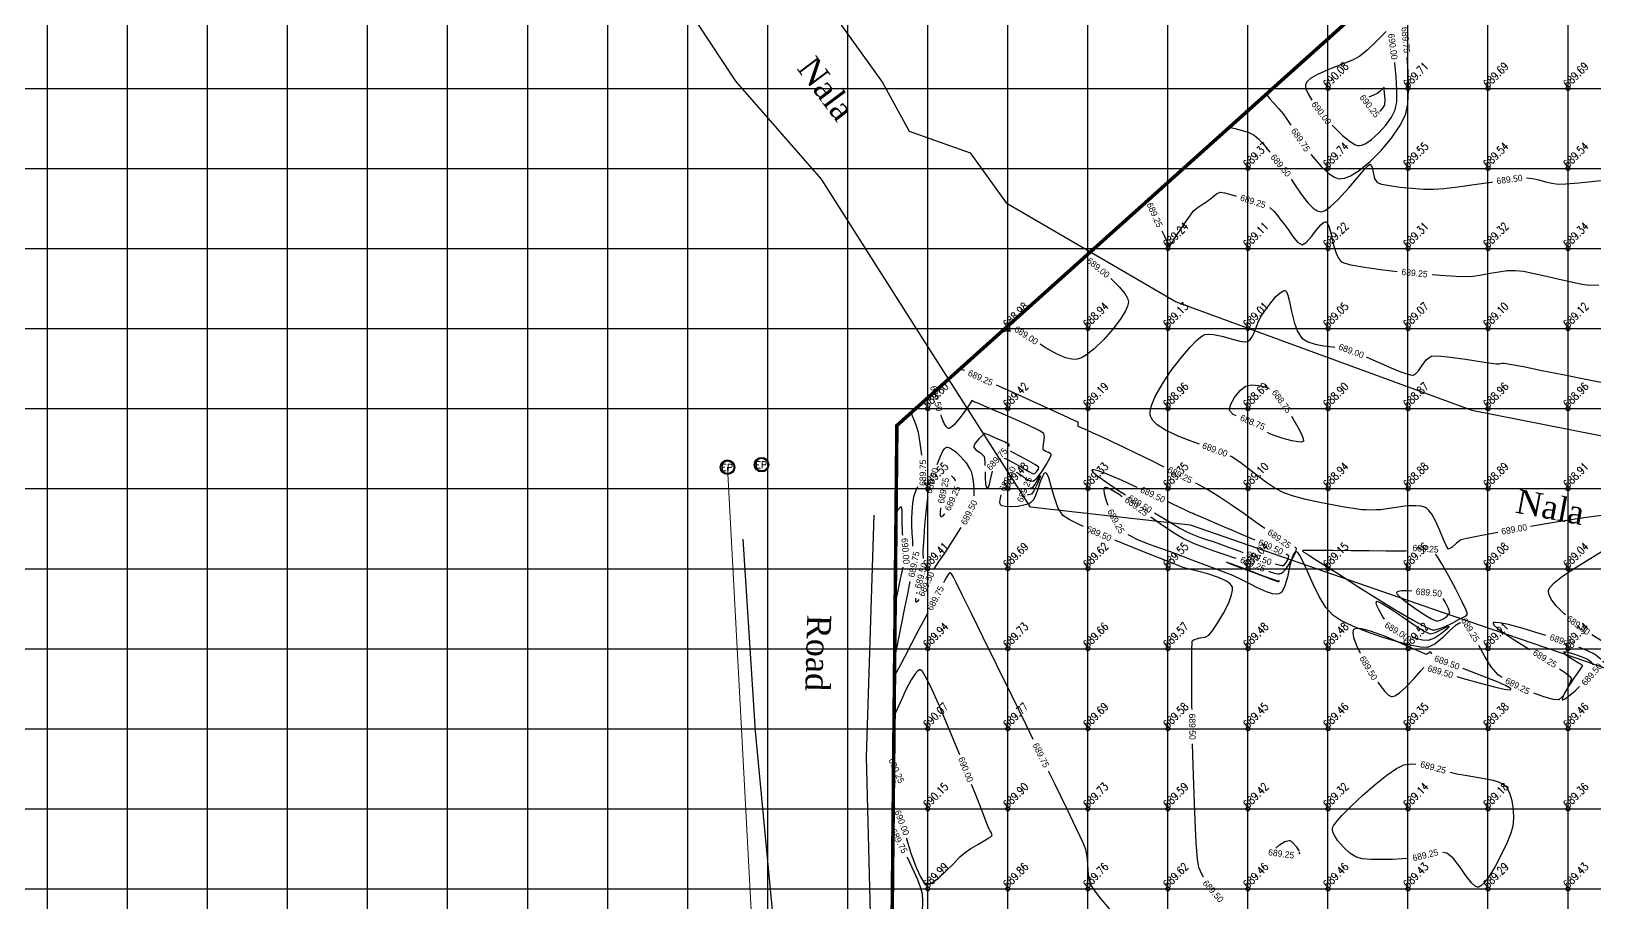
# Model space of a CAD drawing. Header units: millimetres. Extents: x 708400 to 708940, y 1331410 to 1331890.
# Drawn here: x 708519 to 708616.7, y 1331729.1 to 1331783.6 of the extents above; entities that cross this region are included whole.
import ezdxf

# ---------------------------------------------------------------- set-up
doc = ezdxf.new("R2010")
doc.units = ezdxf.units.MM
doc.header["$PDMODE"] = 32
doc.header["$PDSIZE"] = 0.25
for name, color, linetype in [('BLOCK LEVELS', 251, 'Continuous'), ('BOUNDARY', 7, 'Continuous'), ('CONT-MJR', 210, 'Continuous'), ('CONT-MNR', 90, 'Continuous'), ('ELECTRIC LINE', 221, 'Continuous'), ('Electric Pole', 7, 'Continuous'), ('grid', 4, 'Continuous'), ('nala', 190, 'Continuous'), ('Road', 24, 'Continuous'), ('TEXT', 7, 'Continuous')]:
    doc.layers.add(name, color=color, linetype=linetype)
doc.styles.add('RS', font='romans.shx', dxfattribs={"height": 5})
doc.styles.add('TR', font='times.ttf')
doc.linetypes.add('POWER', pattern='A,10,-0.2,[131,ltypeshp.shx,S=0.4,R=0,X=-0.2,Y=0],-0.2,[131,ltypeshp.shx,S=0.4,R=180,X=1.2,Y=0],-1.2,-0.2,[131,ltypeshp.shx,S=0.4,R=0,X=-0.2,Y=0],-0.2,[131,ltypeshp.shx,S=0.4,R=180,X=1.2,Y=0],-1.2,-0.2,[131,ltypeshp.shx,S=0.4,R=0,X=-0.2,Y=0],-0.2,[131,ltypeshp.shx,S=0.4,R=180,X=1.2,Y=0],-1.2', length=14.8)

# ---------------------------------------------------------------- blocks, each defined once
blk = doc.blocks.new('e')
at = {"layer": 'Electric Pole'}
h = blk.add_hatch(color=1, dxfattribs=at)
edge = h.paths.add_edge_path(flags=16)
edge.add_arc((0, 0), 1.32, 0, 360)
edge = h.paths.add_edge_path()
edge.add_arc((0, 0), 1.52, 0, 360)
at = {"layer": 'Electric Pole', "color": 1}
for radius in [1.52, 1.32]:
    blk.add_circle((0, 0), radius, dxfattribs=at)
at = {"layer": 'Electric Pole', "style": 'RS'}
blk.add_text('EP', height=1.4, dxfattribs=at).set_placement((-1.27, -0.74))

msp = doc.modelspace()

# ---------------------------------------------------------------- linework, layer by layer
at = {"layer": 'BLOCK LEVELS', "color": 251}
for p in [(708600, 1331780, 690.083), (708605, 1331780, 689.707), (708610, 1331780, 689.695), (708615, 1331780, 689.691), (708595, 1331775, 689.37), (708600, 1331775, 689.736), (708605, 1331775, 689.553), (708610, 1331775, 689.538), (708615, 1331775, 689.536), (708590, 1331770, 689.238), (708595, 1331770, 689.113), (708600, 1331770, 689.219), (708605, 1331770, 689.314), (708610, 1331770, 689.319), (708615, 1331770, 689.335), (708580, 1331765, 688.979), (708585, 1331765, 688.942), (708590, 1331765, 689.132), (708595, 1331765, 689.012), (708600, 1331765, 689.05), (708605, 1331765, 689.074), (708610, 1331765, 689.1), (708615, 1331765, 689.124), (708575, 1331760, 689.603), (708580, 1331760, 689.421), (708585, 1331760, 689.19), (708590, 1331760, 688.959), (708595, 1331760, 688.694), (708600, 1331760, 688.897), (708605, 1331760, 688.868), (708610, 1331760, 688.955), (708615, 1331760, 688.959), (708575, 1331755, 689.546), (708580, 1331755, 689.481), (708585, 1331755, 689.332), (708590, 1331755, 689.353), (708595, 1331755, 689.104), (708600, 1331755, 688.938), (708605, 1331755, 688.882), (708610, 1331755, 688.889), (708615, 1331755, 688.914), (708575, 1331750, 689.411), (708580, 1331750, 689.694), (708585, 1331750, 689.62), (708590, 1331750, 689.545), (708595, 1331750, 689.044), (708600, 1331750, 689.152), (708605, 1331750, 689.356), (708610, 1331750, 689.075), (708615, 1331750, 689.041), (708575, 1331745, 689.939), (708580, 1331745, 689.732), (708585, 1331745, 689.657), (708590, 1331745, 689.571), (708595, 1331745, 689.475), (708600, 1331745, 689.481), (708605, 1331745, 689.516), (708610, 1331745, 689.215), (708615, 1331745, 689.338), (708575, 1331740, 690.067), (708580, 1331740, 689.771), (708585, 1331740, 689.693), (708590, 1331740, 689.581), (708595, 1331740, 689.453), (708600, 1331740, 689.457), (708605, 1331740, 689.352), (708610, 1331740, 689.385), (708615, 1331740, 689.462), (708575, 1331735, 690.146), (708580, 1331735, 689.899), (708585, 1331735, 689.73), (708590, 1331735, 689.588), (708595, 1331735, 689.419), (708600, 1331735, 689.325), (708605, 1331735, 689.142), (708610, 1331735, 689.181), (708615, 1331735, 689.363), (708575, 1331730, 689.987), (708580, 1331730, 689.865), (708585, 1331730, 689.76), (708590, 1331730, 689.622), (708595, 1331730, 689.461), (708600, 1331730, 689.458), (708605, 1331730, 689.426), (708610, 1331730, 689.294), (708615, 1331730, 689.428)]:
    msp.add_point(p, dxfattribs=at)
at = {"layer": 'BOUNDARY', "ltscale": 0.5, "const_width": 0.221, "elevation": 692.39}
msp.add_lwpolyline([(708710.45, 1331642.096), (708710.067, 1331653.805), (708708.684, 1331680.749), (708706.249, 1331717.468), (708704.335, 1331740.934), (708704.888, 1331747.47), (708708.112, 1331761.169), (708710.703, 1331767.698), (708715.499, 1331773.488), (708723.472, 1331784.822), (708743.11, 1331815.422), (708661.229, 1331819.56), (708617.701, 1331798.963), (708573.069, 1331758.944), (708572.733, 1331724.138), (708515.696, 1331721.996), (708515.598, 1331697.78), (708517.769, 1331681.436), (708519.213, 1331658.969), (708520.123, 1331654.4), (708517.91, 1331623.959)], dxfattribs=at)
at = {"layer": 'CONT-MJR', "flags": 128}
for points, elevation in [([(708603.63, 1331783.555), (708603.421, 1331783.345), (708602.953, 1331782.866), (708602.454, 1331782.382), (708602.002, 1331782.005), (708601.526, 1331781.757), (708600.851, 1331781.491), (708600.099, 1331781.205), (708599.391, 1331780.898), (708598.938, 1331780.637), (708598.706, 1331780.431), (708598.618, 1331780.289), (708598.596, 1331780.217), (708598.591, 1331780.149), (708598.621, 1331779.982), (708598.755, 1331779.666), (708598.999, 1331779.268)], 690), ([(708600.256, 1331777.711), (708600.265, 1331777.7), (708600.917, 1331777.062), (708601.385, 1331776.678), (708601.676, 1331776.496), (708601.831, 1331776.435), (708601.895, 1331776.425), (708601.966, 1331776.427), (708602.117, 1331776.458), (708602.366, 1331776.565), (708602.724, 1331776.804), (708603.18, 1331777.215), (708603.607, 1331777.698), (708603.962, 1331778.199), (708604.201, 1331778.66), (708604.295, 1331779.166), (708604.306, 1331779.889), (708604.259, 1331780.727), (708604.179, 1331781.577), (708604.173, 1331781.623)], 690), ([(708593.846, 1331777.574), (708593.887, 1331777.562), (708593.995, 1331777.535), (708594.209, 1331777.485), (708594.556, 1331777.4), (708595.012, 1331777.262), (708595.39, 1331777.084), (708595.683, 1331776.825), (708596.05, 1331776.412), (708596.379, 1331776.01)], 689.5), ([(708597.695, 1331774.33), (708597.926, 1331773.984), (708598.329, 1331773.393), (708598.748, 1331772.853), (708599.082, 1331772.52), (708599.325, 1331772.359), (708599.482, 1331772.303), (708599.558, 1331772.294), (708599.638, 1331772.301), (708599.822, 1331772.37), (708600.147, 1331772.594), (708600.642, 1331773.059), (708601.296, 1331773.782), (708601.903, 1331774.504), (708602.296, 1331774.966), (708602.505, 1331775.188), (708602.594, 1331775.255), (708602.621, 1331775.261), (708602.65, 1331775.248), (708602.7, 1331775.189), (708602.759, 1331775.034), (708602.825, 1331774.752), (708602.918, 1331774.382), (708603.068, 1331774.127), (708603.343, 1331774.026), (708603.855, 1331773.927), (708604.521, 1331773.837), (708605.257, 1331773.764), (708605.979, 1331773.715), (708606.605, 1331773.698), (708607.238, 1331773.74), (708608.122, 1331773.846), (708609.143, 1331773.991), (708610.192, 1331774.147), (708610.29, 1331774.161)], 689.5), ([(708612.407, 1331774.418), (708612.772, 1331774.375), (708613.179, 1331774.282), (708613.591, 1331774.173), (708613.998, 1331774.077), (708614.388, 1331774.023), (708614.865, 1331774.04), (708615.669, 1331774.109), (708616.661, 1331774.206), (708617.705, 1331774.309)], 689.5), ([(708584.83, 1331769.49), (708584.833, 1331769.487), (708584.848, 1331769.474), (708584.858, 1331769.465), (708584.861, 1331769.462)], 689), ([(708586.436, 1331768.123), (708586.96, 1331767.605), (708587.301, 1331767.186), (708587.468, 1331766.896), (708587.523, 1331766.721), (708587.53, 1331766.641), (708587.525, 1331766.57), (708587.484, 1331766.404), (708587.352, 1331766.102), (708587.067, 1331765.628), (708586.576, 1331764.973), (708585.996, 1331764.316), (708585.386, 1331763.732), (708584.918, 1331763.367), (708584.599, 1331763.178), (708584.41, 1331763.1), (708584.323, 1331763.078), (708584.222, 1331763.066), (708583.995, 1331763.078), (708583.607, 1331763.178), (708583.032, 1331763.426), (708582.285, 1331763.846), (708582.019, 1331764.015)], 689), ([(708591.967, 1331757.785), (708591.62, 1331757.908), (708590.691, 1331758.263), (708589.861, 1331758.65), (708589.338, 1331758.985), (708589.064, 1331759.252), (708588.949, 1331759.439), (708588.915, 1331759.534), (708588.899, 1331759.623), (708588.9, 1331759.828), (708588.98, 1331760.191), (708589.212, 1331760.757), (708589.656, 1331761.55), (708590.21, 1331762.372), (708590.809, 1331763.156), (708591.389, 1331763.832), (708591.796, 1331764.251), (708592.045, 1331764.47), (708592.177, 1331764.563), (708592.231, 1331764.592), (708592.316, 1331764.622), (708592.511, 1331764.652), (708592.854, 1331764.633), (708593.37, 1331764.524), (708594.031, 1331764.335), (708594.505, 1331764.21), (708594.792, 1331764.171), (708594.937, 1331764.183), (708594.994, 1331764.203), (708595.043, 1331764.233), (708595.133, 1331764.31), (708595.252, 1331764.469), (708595.388, 1331764.738), (708595.538, 1331765.124), (708595.69, 1331765.511), (708595.869, 1331765.839), (708596.115, 1331766.183), (708596.424, 1331766.598), (708596.754, 1331766.994), (708597.006, 1331767.236), (708597.172, 1331767.344), (708597.267, 1331767.371), (708597.309, 1331767.368), (708597.342, 1331767.354), (708597.404, 1331767.283), (708597.489, 1331767.086), (708597.595, 1331766.692), (708597.733, 1331766.069), (708597.894, 1331765.404), (708598.099, 1331764.811), (708598.368, 1331764.401), (708598.737, 1331764.171), (708599.205, 1331764.022), (708599.734, 1331763.925), (708600.286, 1331763.851), (708600.439, 1331763.828)], 689), ([(708580.193, 1331764.84), (708580.11, 1331764.839), (708579.811, 1331764.82), (708579.61, 1331764.809)], 689), ([(708602.414, 1331763.208), (708602.425, 1331763.203), (708603.134, 1331762.891), (708603.849, 1331762.579), (708604.499, 1331762.313), (708604.924, 1331762.163), (708605.163, 1331762.101), (708605.275, 1331762.09), (708605.316, 1331762.094), (708605.377, 1331762.115), (708605.494, 1331762.188), (708605.66, 1331762.363), (708605.873, 1331762.665), (708606.143, 1331763.044), (708606.441, 1331763.282), (708606.882, 1331763.299), (708607.659, 1331763.222), (708608.591, 1331763.092), (708609.501, 1331762.949), (708610.208, 1331762.833), (708610.534, 1331762.786), (708610.695, 1331762.803), (708610.862, 1331762.833), (708611.021, 1331762.847), (708611.373, 1331762.783), (708612.209, 1331762.619), (708613.367, 1331762.387), (708614.685, 1331762.121), (708616.002, 1331761.856), (708617.156, 1331761.624)], 689), ([(708580.524, 1331756.02), (708580.639, 1331755.964), (708580.923, 1331755.772), (708581.282, 1331755.537), (708581.577, 1331755.466), (708581.821, 1331755.663), (708582.122, 1331756.059), (708582.414, 1331756.525), (708582.598, 1331756.859), (708582.683, 1331757.043), (708582.708, 1331757.119), (708582.708, 1331757.139), (708582.698, 1331757.162), (708582.653, 1331757.201), (708582.542, 1331757.252), (708582.365, 1331757.317), (708582.209, 1331757.424), (708582.203, 1331757.609), (708582.251, 1331757.902), (708582.286, 1331758.213), (708582.243, 1331758.449), (708581.959, 1331758.629), (708581.322, 1331758.939), (708580.476, 1331759.321), (708579.565, 1331759.718), (708578.733, 1331760.073), (708578.125, 1331760.33), (708577.885, 1331760.431), (708577.813, 1331760.467), (708577.744, 1331760.495), (708577.62, 1331760.307), (708577.325, 1331759.867), (708576.946, 1331759.347), (708576.641, 1331758.99), (708576.441, 1331758.817), (708576.331, 1331758.766), (708576.285, 1331758.765), (708576.243, 1331758.78), (708576.158, 1331758.859), (708576.03, 1331759.074), (708575.866, 1331759.492), (708575.832, 1331759.603)], 689.5), ([(708575.582, 1331756.513), (708575.584, 1331756.518), (708575.786, 1331757.036), (708575.946, 1331757.355), (708576.061, 1331757.513), (708576.132, 1331757.571), (708576.167, 1331757.585), (708576.21, 1331757.59), (708576.308, 1331757.573), (708576.483, 1331757.492), (708576.748, 1331757.3), (708577.092, 1331756.972), (708577.399, 1331756.605), (708577.615, 1331756.265), (708577.645, 1331756.202), (708577.7, 1331756.062), (708577.77, 1331755.826), (708577.838, 1331755.474), (708577.884, 1331755.005), (708577.882, 1331754.553)], 689.5), ([(708610.619, 1331752.269), (708609.612, 1331752.077), (708608.688, 1331751.89), (708608.297, 1331751.799), (708608.025, 1331751.595), (708607.76, 1331751.335), (708607.537, 1331751.229), (708607.41, 1331751.409), (708607.227, 1331751.833), (708606.995, 1331752.394), (708606.726, 1331752.982), (708606.489, 1331753.398), (708606.302, 1331753.642), (708606.175, 1331753.759), (708606.11, 1331753.801), (708606.027, 1331753.84), (708605.833, 1331753.897), (708605.484, 1331753.935), (708604.953, 1331753.917), (708604.271, 1331753.83), (708603.681, 1331753.73), (708603.305, 1331753.68), (708603.005, 1331753.672), (708602.689, 1331753.664), (708602.374, 1331753.666), (708602.076, 1331753.686), (708601.748, 1331753.732), (708601.148, 1331753.829), (708600.366, 1331753.968), (708599.494, 1331754.138), (708598.622, 1331754.33), (708597.841, 1331754.535), (708597.241, 1331754.744), (708596.684, 1331755.035), (708596.13, 1331755.404), (708595.579, 1331755.818), (708595.032, 1331756.244), (708594.49, 1331756.65), (708593.955, 1331757.002), (708593.892, 1331757.031)], 689), ([(708584.724, 1331752.629), (708584.572, 1331752.697), (708583.834, 1331753.065), (708583.437, 1331753.327), (708583.131, 1331753.828), (708582.891, 1331754.513), (708582.695, 1331755.211), (708582.557, 1331755.668), (708582.457, 1331755.894), (708582.389, 1331755.969), (708582.355, 1331755.98), (708582.32, 1331755.974), (708582.253, 1331755.92), (708582.156, 1331755.753), (708582.028, 1331755.415), (708581.859, 1331754.906), (708581.707, 1331754.517), (708581.579, 1331754.282), (708581.484, 1331754.169), (708581.434, 1331754.129), (708581.379, 1331754.096), (708581.247, 1331754.035), (708581.007, 1331753.959), (708580.637, 1331753.889), (708580.165, 1331753.856), (708579.836, 1331753.88), (708579.649, 1331753.929), (708579.565, 1331753.977), (708579.537, 1331754.006), (708579.518, 1331754.044), (708579.503, 1331754.156), (708579.532, 1331754.397), (708579.594, 1331754.621)], 689.5), ([(708588.089, 1331755.075), (708587.149, 1331755.5), (708586.215, 1331755.897), (708585.652, 1331756.105), (708585.376, 1331756.177), (708585.277, 1331756.177), (708585.256, 1331756.161), (708585.255, 1331756.134), (708585.312, 1331756.049), (708585.532, 1331755.85), (708586.034, 1331755.479), (708586.908, 1331754.892), (708587.349, 1331754.611)], 689.5), ([(708573.444, 1331752.091), (708573.421, 1331752.206), (708573.413, 1331752.353), (708573.409, 1331752.5), (708573.408, 1331752.744), (708573.404, 1331753.205), (708573.389, 1331753.655), (708573.356, 1331753.867), (708573.253, 1331753.809), (708573.115, 1331753.664), (708573.017, 1331753.556)], 690), ([(708574.729, 1331750.628), (708574.724, 1331750.713), (708574.713, 1331750.914), (708574.71, 1331751.107), (708574.726, 1331751.376), (708574.764, 1331751.949), (708574.823, 1331752.706), (708574.9, 1331753.523), (708574.991, 1331754.278), (708575.022, 1331754.454)], 689.5), ([(708595.449, 1331751.78), (708595.24, 1331751.87), (708594.517, 1331752.177), (708594.003, 1331752.398), (708593.546, 1331752.596), (708593.065, 1331752.802), (708592.576, 1331753.01), (708592.095, 1331753.214), (708591.637, 1331753.41), (708591.573, 1331753.438), (708591.396, 1331753.519), (708591.019, 1331753.696), (708590.352, 1331754.013), (708590.021, 1331754.17)], 689.5), ([(708589.161, 1331753.485), (708589.989, 1331752.988), (708590.756, 1331752.539), (708591.189, 1331752.299), (708591.569, 1331752.128), (708591.979, 1331751.972), (708592.403, 1331751.826), (708592.822, 1331751.688), (708593.219, 1331751.553), (708593.72, 1331751.37), (708594.489, 1331751.088), (708594.691, 1331751.014)], 689.5), ([(708617.575, 1331753.392), (708615.98, 1331753.179), (708614.254, 1331752.911), (708612.652, 1331752.639)], 689), ([(708577.059, 1331752.58), (708576.879, 1331752.283), (708576.604, 1331751.848), (708576.403, 1331751.525), (708576.208, 1331751.22), (708575.993, 1331750.906), (708575.773, 1331750.589), (708575.559, 1331750.274), (708575.384, 1331749.996)], 689.5), ([(708591.507, 1331741.199), (708591.504, 1331741.362), (708591.487, 1331742.955), (708591.486, 1331744.249), (708591.496, 1331744.994), (708591.512, 1331745.346), (708591.525, 1331745.468), (708591.533, 1331745.492), (708591.56, 1331745.524), (708591.633, 1331745.574), (708591.779, 1331745.627), (708592.018, 1331745.672), (708592.323, 1331745.73), (708592.56, 1331745.84), (708592.765, 1331746.095), (708593.094, 1331746.587), (708593.466, 1331747.214), (708593.798, 1331747.875), (708593.98, 1331748.361), (708594.04, 1331748.666), (708594.033, 1331748.829), (708594.014, 1331748.896), (708593.982, 1331748.957), (708593.876, 1331749.076), (708593.627, 1331749.246), (708593.172, 1331749.453), (708592.502, 1331749.675), (708591.843, 1331749.85), (708591.326, 1331749.97), (708591.084, 1331750.027), (708590.892, 1331750.099), (708590.7, 1331750.173), (708590.438, 1331750.275), (708589.802, 1331750.523), (708588.892, 1331750.882), (708587.812, 1331751.314), (708586.68, 1331751.779)], 689.5), ([(708596.704, 1331750.309), (708596.759, 1331750.291), (708597.039, 1331750.211), (708597.147, 1331750.191), (708597.173, 1331750.193), (708597.207, 1331750.209), (708597.28, 1331750.264), (708597.391, 1331750.39), (708597.512, 1331750.59), (708597.556, 1331750.795), (708597.392, 1331750.899)], 689.5), ([(708614.834, 1331747.109), (708614.752, 1331747.177), (708614.239, 1331747.694), (708613.948, 1331748.091), (708613.819, 1331748.37), (708613.784, 1331748.545), (708613.783, 1331748.628), (708613.796, 1331748.694), (708613.878, 1331748.845), (708614.125, 1331749.111), (708614.652, 1331749.529), (708615.543, 1331750.125), (708616.591, 1331750.768), (708617.681, 1331751.421)], 689), ([(708572.96, 1331747.702), (708572.967, 1331747.734), (708572.984, 1331747.818), (708573.017, 1331747.983), (708573.071, 1331748.251), (708573.144, 1331748.616), (708573.211, 1331748.946), (708573.282, 1331749.268), (708573.385, 1331749.714), (708573.467, 1331750.087)], 690), ([(708574.442, 1331748.081), (708574.355, 1331747.952), (708574.299, 1331747.907), (708574.277, 1331747.906), (708574.261, 1331747.921), (708574.247, 1331748), (708574.261, 1331748.165)], 689.5), ([(708574.309, 1331748.441), (708574.326, 1331748.527)], 689.5), ([(708603.539, 1331746.843), (708603.437, 1331746.984), (708603.191, 1331747.407), (708603.06, 1331747.7), (708603.019, 1331747.864), (708603.025, 1331747.936), (708603.039, 1331747.958), (708603.063, 1331747.966), (708603.16, 1331747.938), (708603.411, 1331747.807), (708603.893, 1331747.505), (708604.632, 1331747.011), (708605.388, 1331746.503), (708606.018, 1331746.102), (708606.379, 1331745.931), (708606.712, 1331746.006), (708607.097, 1331746.193), (708607.423, 1331746.37), (708607.579, 1331746.414), (708607.454, 1331746.246), (708607.103, 1331745.954), (708606.662, 1331745.665), (708606.266, 1331745.51), (708605.905, 1331745.533), (708605.409, 1331745.653), (708605.263, 1331745.703)], 689), ([(708605.243, 1331748.599), (708605.003, 1331748.615), (708604.6, 1331748.614), (708604.387, 1331748.583), (708604.307, 1331748.543), (708604.29, 1331748.517), (708604.29, 1331748.489), (708604.335, 1331748.409), (708604.498, 1331748.24), (708604.852, 1331747.95), (708605.423, 1331747.538), (708606.022, 1331747.145), (708606.436, 1331746.897), (708606.667, 1331746.776), (708606.768, 1331746.737), (708606.8, 1331746.731), (708606.853, 1331746.734), (708606.975, 1331746.761), (708607.178, 1331746.846), (708607.434, 1331747.013), (708607.614, 1331747.239), (708607.543, 1331747.52), (708607.323, 1331747.937), (708607.195, 1331748.136)], 689.5), ([(708606.498, 1331744.67), (708606.469, 1331744.724), (708606.403, 1331744.804), (708606.285, 1331744.726), (708606.156, 1331744.633), (708605.901, 1331744.742), (708605.289, 1331745.023), (708604.456, 1331745.397), (708603.535, 1331745.781), (708602.662, 1331746.096), (708602.088, 1331746.244), (708601.775, 1331746.267), (708601.638, 1331746.231), (708601.595, 1331746.196), (708601.567, 1331746.147), (708601.547, 1331746.007), (708601.6, 1331745.705), (708601.797, 1331745.17), (708602.017, 1331744.729)], 689.5), ([(708623.196, 1331743.465), (708622.909, 1331743.545), (708622.017, 1331743.79), (708620.972, 1331744.085), (708619.876, 1331744.41), (708618.833, 1331744.746), (708617.943, 1331745.071), (708617.309, 1331745.368), (708616.714, 1331745.73), (708616.493, 1331745.876)], 689), ([(708616.602, 1331743.99), (708616.464, 1331744.14), (708616.253, 1331744.312), (708616.217, 1331744.334), (708616.101, 1331744.389), (708615.848, 1331744.491), (708615.434, 1331744.637), (708614.953, 1331744.776), (708614.719, 1331744.787), (708614.873, 1331744.622), (708615.263, 1331744.36), (708615.663, 1331744.117), (708615.849, 1331744.008), (708615.901, 1331743.943), (708615.755, 1331743.732), (708615.412, 1331743.229), (708615.017, 1331742.618), (708614.759, 1331742.176), (708614.649, 1331741.934), (708614.632, 1331741.837), (708614.644, 1331741.812), (708614.672, 1331741.806), (708614.772, 1331741.845), (708615.013, 1331742.012), (708615.446, 1331742.377), (708615.727, 1331742.642)], 689.5), ([(708576.994, 1331738.383), (708576.837, 1331738.772), (708576.237, 1331740.225), (708575.666, 1331741.558), (708575.165, 1331742.656), (708574.843, 1331743.287), (708574.661, 1331743.578), (708574.573, 1331743.67), (708574.54, 1331743.684), (708574.49, 1331743.678), (708574.383, 1331743.622), (708574.207, 1331743.439), (708573.954, 1331743.052), (708573.631, 1331742.429), (708573.327, 1331741.766), (708573.071, 1331741.189), (708572.894, 1331740.82)], 690), ([(708603.122, 1331742.903), (708603.195, 1331742.796), (708603.565, 1331742.336), (708603.794, 1331742.11), (708603.915, 1331742.03), (708603.964, 1331742.014), (708604.031, 1331742.013), (708604.187, 1331742.061), (708604.463, 1331742.237), (708604.876, 1331742.606), (708605.387, 1331743.151), (708605.795, 1331743.618), (708605.991, 1331743.822)], 689.5), ([(708608.05, 1331743.265), (708608.379, 1331743.169), (708609.439, 1331742.87), (708610.413, 1331742.616), (708611.017, 1331742.481), (708611.313, 1331742.44), (708611.414, 1331742.448), (708611.433, 1331742.464), (708611.428, 1331742.487), (708611.352, 1331742.553), (708611.093, 1331742.695), (708610.534, 1331742.944), (708609.612, 1331743.316), (708608.595, 1331743.705), (708608.437, 1331743.764)], 689.5), ([(708592.226, 1331730.74), (708592.143, 1331730.882), (708591.937, 1331731.341), (708591.85, 1331731.863), (708591.77, 1331732.876), (708591.697, 1331734.267), (708591.632, 1331735.925), (708591.578, 1331737.735), (708591.547, 1331739.066)], 689.5), ([(708573.659, 1331733.166), (708573.671, 1331733.126), (708573.948, 1331732.24), (708574.27, 1331731.344), (708574.536, 1331730.751), (708574.728, 1331730.445), (708574.848, 1331730.331), (708574.905, 1331730.305), (708574.963, 1331730.297), (708575.094, 1331730.316), (708575.322, 1331730.421), (708575.668, 1331730.673), (708576.136, 1331731.103), (708576.599, 1331731.574), (708577.011, 1331731.996), (708577.325, 1331732.277), (708577.689, 1331732.514), (708578.124, 1331732.771), (708578.545, 1331733.015), (708578.815, 1331733.179), (708578.951, 1331733.271), (708578.999, 1331733.315), (708579.008, 1331733.33), (708579.012, 1331733.353), (708579.007, 1331733.406), (708578.972, 1331733.495), (708578.899, 1331733.624), (708578.815, 1331733.778), (708578.694, 1331734.088), (708578.394, 1331734.859), (708577.957, 1331735.973), (708577.737, 1331736.526)], 690), ([(708572.84, 1331735.214), (708572.854, 1331735.188), (708572.893, 1331735.11), (708572.935, 1331735.03)], 690)]:
    msp.add_lwpolyline(points, dxfattribs=dict(at, elevation=elevation))
at = {"layer": 'CONT-MJR', "elevation": 689, "flags": 128}
msp.add_lwpolyline([(708596.812, 1331749.206), (708596.801, 1331749.21), (708596.721, 1331749.24), (708596.479, 1331749.329), (708595.988, 1331749.512), (708595.228, 1331749.796), (708594.471, 1331750.082), (708593.983, 1331750.269), (708593.746, 1331750.364), (708593.67, 1331750.398), (708593.661, 1331750.404), (708593.672, 1331750.403), (708593.752, 1331750.378), (708593.996, 1331750.293), (708594.491, 1331750.113), (708595.257, 1331749.83), (708596.023, 1331749.543), (708596.612, 1331749.322), (708596.85, 1331749.233), (708596.92, 1331749.209), (708596.957, 1331749.268), (708596.941, 1331749.217), (708596.917, 1331749.165), (708596.866, 1331749.183)], close=True, dxfattribs=at)
at = {"layer": 'CONT-MNR', "flags": 128}
for points, elevation in [([(708598.936, 1331775.89), (708598.961, 1331775.856), (708599.584, 1331775.118), (708600.07, 1331774.666), (708600.413, 1331774.447), (708600.626, 1331774.372), (708600.727, 1331774.36), (708600.828, 1331774.362), (708601.047, 1331774.402), (708601.41, 1331774.544), (708601.941, 1331774.865), (708602.642, 1331775.434), (708603.335, 1331776.131), (708603.969, 1331776.891), (708604.49, 1331777.652), (708604.846, 1331778.351), (708604.991, 1331779.019), (708605.039, 1331779.955), (708605.013, 1331781.068), (708604.956, 1331781.927)], 689.75), ([(708596.14, 1331779.631), (708596.168, 1331779.599), (708596.239, 1331779.517), (708596.38, 1331779.355), (708596.609, 1331779.092), (708596.919, 1331778.735), (708597.201, 1331778.412), (708597.44, 1331778.071), (708597.682, 1331777.699)], 689.75), ([(708603.233, 1331778.571), (708603.28, 1331778.605), (708603.429, 1331778.763), (708603.556, 1331778.969), (708603.576, 1331779.295), (708603.538, 1331779.716), (708603.51, 1331779.934), (708603.509, 1331780.011), (708603.503, 1331780.076), (708603.423, 1331779.999), (708603.256, 1331779.832), (708603.086, 1331779.684), (708602.84, 1331779.574), (708602.547, 1331779.455)], 690.25), ([(708589.627, 1331771.097), (708589.761, 1331770.805), (708589.946, 1331770.418), (708590.043, 1331770.231), (708590.081, 1331770.171), (708590.091, 1331770.162), (708590.105, 1331770.164), (708590.136, 1331770.187), (708590.186, 1331770.255), (708590.258, 1331770.379), (708590.343, 1331770.525), (708590.484, 1331770.737), (708590.762, 1331771.154), (708591.095, 1331771.648), (708591.405, 1331772.089), (708591.61, 1331772.35), (708591.891, 1331772.58), (708592.209, 1331772.795), (708592.404, 1331772.921), (708592.537, 1331773.015), (708592.67, 1331773.109), (708592.815, 1331773.236), (708593.036, 1331773.416), (708593.259, 1331773.525), (708593.536, 1331773.478), (708594.082, 1331773.331), (708594.27, 1331773.275)], 689.25), ([(708596.348, 1331772.55), (708596.384, 1331772.534), (708596.627, 1331772.325), (708596.852, 1331772.059), (708597.065, 1331771.775), (708597.273, 1331771.512), (708597.513, 1331771.18), (708597.799, 1331770.757), (708598.101, 1331770.391), (708598.39, 1331770.228), (708598.65, 1331770.378), (708598.966, 1331770.746), (708599.3, 1331771.181), (708599.554, 1331771.478), (708599.723, 1331771.62), (708599.821, 1331771.658), (708599.864, 1331771.656), (708599.904, 1331771.638), (708599.978, 1331771.553), (708600.076, 1331771.322), (708600.196, 1331770.877), (708600.354, 1331770.217), (708600.512, 1331769.709), (708600.659, 1331769.395), (708600.777, 1331769.238), (708600.842, 1331769.179), (708600.895, 1331769.146), (708601.059, 1331769.08), (708601.439, 1331768.98), (708602.15, 1331768.848), (708603.278, 1331768.691), (708604.318, 1331768.573)], 689.25), ([(708606.509, 1331768.369), (708607.031, 1331768.326), (708607.981, 1331768.264), (708608.57, 1331768.242), (708609.073, 1331768.274), (708609.6, 1331768.352), (708610.138, 1331768.452), (708610.676, 1331768.548), (708611.202, 1331768.617), (708611.702, 1331768.634), (708612.218, 1331768.575), (708612.892, 1331768.445), (708613.66, 1331768.273), (708614.456, 1331768.085), (708615.214, 1331767.91), (708615.87, 1331767.775), (708616.358, 1331767.708), (708616.931, 1331767.739)], 689.25), ([(708577.287, 1331762.376), (708577.166, 1331762.431), (708577.093, 1331762.464), (708577.028, 1331762.494)], 689.25), ([(708589.771, 1331756.349), (708588.994, 1331756.733), (708588.049, 1331757.193), (708587.224, 1331757.59), (708586.592, 1331757.892), (708586.224, 1331758.067), (708585.819, 1331758.253), (708585.342, 1331758.463), (708584.885, 1331758.664), (708584.593, 1331758.794), (708584.449, 1331758.862), (708584.4, 1331758.888), (708584.391, 1331758.896), (708584.386, 1331758.911), (708584.386, 1331758.959), (708584.4, 1331759.05), (708584.399, 1331759.143), (708584.145, 1331759.266), (708583.479, 1331759.573), (708582.517, 1331760.011), (708581.379, 1331760.528), (708580.182, 1331761.069), (708579.292, 1331761.471)], 689.25), ([(708594.275, 1331759.549), (708594.085, 1331759.636), (708593.854, 1331759.872), (708593.916, 1331760.228), (708594.17, 1331760.694), (708594.516, 1331761.13), (708594.855, 1331761.398), (708595.228, 1331761.474), (708595.689, 1331761.446), (708596.148, 1331761.335), (708596.333, 1331761.249)], 688.75), ([(708574.624, 1331757.087), (708574.567, 1331757.557), (708574.483, 1331758.129), (708574.413, 1331758.507), (708574.314, 1331758.84), (708574.18, 1331759.202), (708574.05, 1331759.526), (708573.963, 1331759.746)], 689.75), ([(708597.717, 1331759.535), (708598.123, 1331758.846), (708598.366, 1331758.368), (708598.462, 1331758.109), (708598.475, 1331758), (708598.464, 1331757.968), (708598.437, 1331757.943), (708598.346, 1331757.913), (708598.132, 1331757.915), (708597.748, 1331757.983), (708597.201, 1331758.133), (708596.697, 1331758.3), (708596.366, 1331758.427), (708596.223, 1331758.507)], 688.75), ([(708580.09, 1331757.639), (708580.087, 1331757.756), (708579.836, 1331757.893), (708579.329, 1331758.121), (708578.83, 1331758.335), (708578.604, 1331758.43), (708578.556, 1331758.452), (708578.443, 1331758.349), (708578.198, 1331758.108), (708577.955, 1331757.83), (708577.85, 1331757.615), (708578.002, 1331757.422), (708578.292, 1331757.227), (708578.512, 1331757.012), (708578.525, 1331756.978), (708578.545, 1331756.87), (708578.563, 1331756.632), (708578.567, 1331756.454)], 689.75), ([(708579.768, 1331756.899), (708579.898, 1331756.857), (708580.343, 1331756.641), (708580.923, 1331756.308), (708581.319, 1331756.071), (708581.532, 1331755.951), (708581.616, 1331755.915), (708581.638, 1331755.914), (708581.663, 1331755.924), (708581.717, 1331755.961), (708581.8, 1331756.05), (708581.894, 1331756.196), (708581.932, 1331756.349), (708581.734, 1331756.493), (708581.281, 1331756.745), (708580.742, 1331757.031), (708580.361, 1331757.234), (708580.165, 1331757.344)], 689.75), ([(708576.48, 1331755.797), (708576.606, 1331755.677), (708576.719, 1331755.518), (708576.723, 1331755.508)], 689.25), ([(708578.578, 1331756.04), (708578.586, 1331755.672), (708578.613, 1331755.297), (708578.651, 1331755.106), (708578.689, 1331755.04), (708578.713, 1331755.029), (708578.737, 1331755.034), (708578.784, 1331755.091), (708578.85, 1331755.274), (708578.939, 1331755.644), (708579.038, 1331756.081)], 689.75), ([(708581.419, 1331755.065), (708581.517, 1331755.019), (708581.68, 1331755.236), (708581.902, 1331755.608), (708582.039, 1331755.791), (708581.987, 1331755.615), (708581.818, 1331755.246), (708581.62, 1331754.869), (708581.479, 1331754.665), (708581.31, 1331754.608), (708581.231, 1331754.603)], 689.25), ([(708574.075, 1331751.408), (708574.072, 1331751.473), (708574.069, 1331751.559), (708574.057, 1331751.759), (708574.033, 1331752.204), (708574.011, 1331752.726), (708574.007, 1331753.157), (708574.021, 1331753.503), (708574.045, 1331753.867), (708574.087, 1331754.229), (708574.151, 1331754.566), (708574.27, 1331754.897), (708574.383, 1331755.134)], 689.75), ([(708586.273, 1331753.95), (708586.166, 1331754.21), (708586.035, 1331754.676), (708586.011, 1331754.935), (708586.037, 1331755.047), (708586.065, 1331755.081), (708586.095, 1331755.093), (708586.201, 1331755.074), (708586.456, 1331754.953), (708586.947, 1331754.649), (708587.136, 1331754.519)], 689.25), ([(708596.065, 1331752.506), (708595.526, 1331752.89), (708594.745, 1331753.439), (708593.951, 1331753.984), (708593.196, 1331754.484), (708592.535, 1331754.896), (708591.83, 1331755.291), (708591.729, 1331755.344)], 689.25), ([(708576.036, 1331753.419), (708575.926, 1331753.276), (708575.864, 1331753.231), (708575.84, 1331753.23), (708575.821, 1331753.244), (708575.796, 1331753.312), (708575.786, 1331753.499), (708575.81, 1331753.793)], 689.25), ([(708588.93, 1331753.246), (708589.527, 1331752.818), (708590.341, 1331752.261), (708590.975, 1331751.884), (708591.543, 1331751.625), (708592.193, 1331751.366), (708592.878, 1331751.116), (708593.551, 1331750.884), (708594.166, 1331750.681), (708594.266, 1331750.648)], 689.25), ([(708608.278, 1331746.599), (708608.227, 1331746.588), (708607.98, 1331746.45), (708607.625, 1331746.149), (708607.154, 1331745.691), (708606.675, 1331745.282), (708606.211, 1331745.072), (708605.784, 1331745.095), (708605.116, 1331745.226), (708604.282, 1331745.445), (708603.359, 1331745.729), (708602.423, 1331746.058), (708601.549, 1331746.41), (708600.815, 1331746.764), (708600.296, 1331747.098), (708599.865, 1331747.586), (708599.461, 1331748.259), (708599.086, 1331749.023), (708598.748, 1331749.78), (708598.451, 1331750.436), (708598.245, 1331750.823), (708598.112, 1331751.001), (708598.034, 1331751.055), (708597.998, 1331751.06), (708597.952, 1331751.045), (708597.867, 1331750.956), (708597.757, 1331750.7), (708597.629, 1331750.197), (708597.468, 1331749.464), (708597.312, 1331748.924), (708597.166, 1331748.617), (708597.049, 1331748.484), (708596.983, 1331748.444), (708596.924, 1331748.424), (708596.787, 1331748.407), (708596.542, 1331748.436), (708596.155, 1331748.557), (708595.608, 1331748.801), (708595.029, 1331749.096), (708594.462, 1331749.387), (708593.948, 1331749.616), (708593.451, 1331749.805), (708592.915, 1331750.005), (708592.358, 1331750.212), (708591.798, 1331750.423), (708591.25, 1331750.634), (708590.734, 1331750.839), (708590.167, 1331751.052), (708589.498, 1331751.287), (708588.796, 1331751.541), (708588.128, 1331751.812), (708587.561, 1331752.096), (708587.523, 1331752.124)], 689.25), ([(708596.307, 1331749.828), (708596.334, 1331749.817), (708596.66, 1331749.71), (708596.872, 1331749.679), (708596.993, 1331749.687), (708597.046, 1331749.701), (708597.098, 1331749.724), (708597.205, 1331749.799), (708597.371, 1331749.972), (708597.588, 1331750.276), (708597.825, 1331750.696), (708597.963, 1331750.997), (708598.022, 1331751.164), (708598.037, 1331751.234), (708598.035, 1331751.254), (708598.023, 1331751.278), (708597.977, 1331751.32), (708597.936, 1331751.339)], 689.25), ([(708604.991, 1331751.11), (708604.832, 1331751.093), (708604.408, 1331751.094), (708603.612, 1331751.101), (708602.578, 1331751.112), (708601.435, 1331751.125), (708600.316, 1331751.135), (708599.353, 1331751.141), (708598.782, 1331751.14), (708598.514, 1331751.135), (708598.428, 1331751.129), (708598.416, 1331751.125), (708598.417, 1331751.114), (708598.437, 1331751.086), (708598.504, 1331751.035), (708598.63, 1331750.957), (708598.779, 1331750.868), (708599.057, 1331750.688), (708599.739, 1331750.25), (708600.716, 1331749.627), (708601.874, 1331748.895), (708603.104, 1331748.126), (708604.293, 1331747.395), (708605.331, 1331746.778), (708606.107, 1331746.347), (708606.508, 1331746.177), (708606.575, 1331746.175), (708606.722, 1331746.191), (708606.97, 1331746.254), (708607.326, 1331746.39), (708607.757, 1331746.599), (708608.103, 1331746.789), (708608.292, 1331746.895), (708608.46, 1331746.972), (708608.63, 1331747.061), (708608.724, 1331747.165), (708608.63, 1331747.41), (708608.364, 1331747.969), (708607.984, 1331748.718), (708607.549, 1331749.535), (708607.118, 1331750.297), (708606.816, 1331750.785), (708606.73, 1331750.904)], 689.25), ([(708572.928, 1331744.369), (708572.943, 1331744.445), (708572.982, 1331744.638), (708573.059, 1331745.019), (708573.188, 1331745.66), (708573.375, 1331746.589), (708573.568, 1331747.551), (708573.744, 1331748.429), (708573.88, 1331749.105), (708573.899, 1331749.198)], 689.75), ([(708581.588, 1331739.333), (708581.16, 1331740.211), (708580.224, 1331742.125), (708579.313, 1331743.984), (708578.469, 1331745.703), (708577.736, 1331747.195), (708577.156, 1331748.372), (708576.773, 1331749.147), (708576.631, 1331749.435), (708576.545, 1331749.572), (708576.478, 1331749.67), (708576.423, 1331749.717), (708576.368, 1331749.753), (708576.279, 1331749.629), (708576.153, 1331749.429), (708576.053, 1331749.245), (708575.99, 1331749.124)], 689.75), ([(708574.964, 1331747.178), (708574.933, 1331747.119), (708574.466, 1331746.235), (708573.984, 1331745.322), (708573.534, 1331744.47), (708573.163, 1331743.768), (708572.918, 1331743.304)], 689.75), ([(708613.61, 1331745.826), (708613.258, 1331745.941), (708612.192, 1331746.262), (708611.272, 1331746.506), (708610.718, 1331746.62), (708610.447, 1331746.646), (708610.35, 1331746.63), (708610.33, 1331746.611), (708610.325, 1331746.576), (708610.373, 1331746.482), (708610.568, 1331746.291), (708611.008, 1331745.963), (708611.733, 1331745.492), (708612.508, 1331745.02), (708612.619, 1331744.954)], 689.25), ([(708610.886, 1331743.21), (708610.635, 1331743.377), (708610.201, 1331743.864), (708609.799, 1331744.518), (708609.435, 1331745.21)], 689.25), ([(708618.625, 1331742.326), (708618.614, 1331742.378), (708618.522, 1331742.595), (708618.314, 1331742.937), (708617.953, 1331743.412), (708617.524, 1331743.891), (708617.076, 1331744.321), (708616.658, 1331744.651), (708616.17, 1331744.898), (708615.684, 1331745.092)], 689.25), ([(708614.465, 1331743.755), (708614.841, 1331743.49), (708615.027, 1331743.354), (708615.137, 1331743.245), (708615.208, 1331743.128), (708615.136, 1331742.911), (708614.948, 1331742.486), (708614.695, 1331742.052), (708614.428, 1331741.807), (708614.091, 1331741.832), (708613.493, 1331742), (708612.856, 1331742.231)], 689.25), ([(708587.265, 1331727.757), (708586.773, 1331728.284), (708586.251, 1331728.871), (708585.779, 1331729.433), (708585.41, 1331729.914), (708585.196, 1331730.259), (708585.075, 1331730.657), (708585.021, 1331731.106), (708584.996, 1331731.577), (708584.96, 1331732.039), (708584.876, 1331732.461), (708584.699, 1331732.875), (708584.287, 1331733.755), (708583.684, 1331735.016), (708582.933, 1331736.57), (708582.551, 1331737.355)], 689.75), ([(708605.007, 1331731.897), (708604.639, 1331731.875), (708604.034, 1331731.844), (708603.364, 1331731.826), (708602.705, 1331731.835), (708602.137, 1331731.886), (708601.736, 1331731.995), (708601.358, 1331732.24), (708600.962, 1331732.596), (708600.61, 1331733.007), (708600.401, 1331733.338), (708600.308, 1331733.569), (708600.283, 1331733.708), (708600.283, 1331733.772), (708600.293, 1331733.815), (708600.349, 1331733.93), (708600.516, 1331734.166), (708600.87, 1331734.574), (708601.474, 1331735.189), (708602.19, 1331735.858), (708602.946, 1331736.515), (708603.671, 1331737.094), (708604.294, 1331737.529), (708604.744, 1331737.753), (708605.237, 1331737.816), (708605.494, 1331737.793)], 689.25), ([(708607.638, 1331737.294), (708608.058, 1331737.188), (708608.582, 1331737.093), (708609.168, 1331737.004), (708609.764, 1331736.905), (708610.318, 1331736.782), (708610.697, 1331736.657), (708610.926, 1331736.544), (708611.047, 1331736.456), (708611.096, 1331736.409), (708611.149, 1331736.347), (708611.246, 1331736.202), (708611.369, 1331735.941), (708611.492, 1331735.531), (708611.582, 1331734.967), (708611.604, 1331734.406), (708611.562, 1331733.912), (708611.432, 1331733.474), (708611.174, 1331732.849), (708610.829, 1331732.127), (708610.439, 1331731.401), (708610.045, 1331730.762), (708609.753, 1331730.374), (708609.563, 1331730.186), (708609.455, 1331730.121), (708609.407, 1331730.109), (708609.343, 1331730.111), (708609.205, 1331730.168), (708608.981, 1331730.363), (708608.66, 1331730.769), (708608.241, 1331731.376), (708607.824, 1331731.927), (708607.434, 1331732.237), (708607.181, 1331732.27)], 689.25), ([(708572.854, 1331736.705), (708572.855, 1331736.702), (708572.86, 1331736.689), (708572.864, 1331736.681), (708572.889, 1331736.616), (708572.928, 1331736.646), (708572.97, 1331736.682), (708573.005, 1331736.711)], 690.25), ([(708572.819, 1331733.054), (708572.821, 1331733.063)], 689.75), ([(708596.744, 1331732.54), (708596.982, 1331732.745), (708597.317, 1331732.953), (708597.574, 1331733.027), (708597.611, 1331733.018), (708597.695, 1331732.973), (708597.832, 1331732.856), (708598.015, 1331732.644), (708598.188, 1331732.37), (708598.192, 1331732.353)], 689.25), ([(708598.204, 1331732.297), (708598.227, 1331732.189), (708598.189, 1331732.182)], 689.25), ([(708573.693, 1331732.001), (708573.808, 1331731.765), (708573.905, 1331731.566), (708573.932, 1331731.498), (708573.997, 1331731.366), (708574.153, 1331731.034), (708574.348, 1331730.59), (708574.529, 1331730.122), (708574.642, 1331729.716), (708574.669, 1331729.254), (708574.658, 1331728.529)], 689.75)]:
    msp.add_lwpolyline(points, dxfattribs=dict(at, elevation=elevation))
at = {"layer": 'ELECTRIC LINE', "linetype": 'POWER', "lineweight": 5, "ltscale": 0.35, "elevation": 921.769}
msp.add_lwpolyline([(708562.485, 1331756.337), (708564.24, 1331723.583), (708564.861, 1331692.261), (708565.603, 1331660.035), (708566.349, 1331621.575), (708567.156, 1331585.895), (708568.14, 1331552.414), (708568.734, 1331520.14), (708569.787, 1331481.807)], dxfattribs=at)
at = {"layer": 'grid'}
for p, q in [((708520, 1331410), (708520, 1331890)), ((708525, 1331410), (708525, 1331890)), ((708530, 1331410), (708530, 1331890)), ((708535, 1331410), (708535, 1331890)), ((708540, 1331410), (708540, 1331890)), ((708545, 1331410), (708545, 1331890)), ((708550, 1331410), (708550, 1331890)), ((708555, 1331410), (708555, 1331890)), ((708560, 1331410), (708560, 1331890)), ((708565, 1331410), (708565, 1331890)), ((708570, 1331410), (708570, 1331890)), ((708575, 1331410), (708575, 1331890)), ((708580, 1331410), (708580, 1331890)), ((708585, 1331410), (708585, 1331890)), ((708590, 1331410), (708590, 1331890)), ((708595, 1331410), (708595, 1331890)), ((708600, 1331410), (708600, 1331890)), ((708605, 1331410), (708605, 1331890)), ((708610, 1331410), (708610, 1331890)), ((708615, 1331410), (708615, 1331890)), ((708400, 1331780), (708845, 1331780)), ((708400, 1331775), (708845, 1331775)), ((708400, 1331770), (708845, 1331770)), ((708400, 1331765), (708845, 1331765)), ((708400, 1331760), (708845, 1331760)), ((708400, 1331755), (708845, 1331755)), ((708400, 1331750), (708845, 1331750)), ((708400, 1331745), (708845, 1331745)), ((708400, 1331740), (708845, 1331740)), ((708400, 1331735), (708845, 1331735)), ((708400, 1331730), (708845, 1331730))]:
    msp.add_line(p, q, dxfattribs=at)
at = {"layer": 'nala'}
for points, elevation in [([(708561.018, 1331795.05), (708565.222, 1331792.107), (708568.788, 1331786.299), (708569.602, 1331783.928), (708572.162, 1331780.363), (708573.835, 1331777.318), (708577.637, 1331775.969), (708579.895, 1331772.86), (708585.486, 1331769.604), (708590.521, 1331766.674), (708608.99, 1331759.905), (708632.311, 1331755.309), (708658.583, 1331762.276), (708673, 1331762.14), (708685.857, 1331766.622), (708692.9, 1331768.1), (708698.42, 1331773.77), (708703.013, 1331778.839), (708711.14, 1331788.055), (708714.521, 1331791.557), (708715.757, 1331795.559), (708728.833, 1331810.808), (708743.443, 1331828.123), (708756.811, 1331842.029)], 689.312), ([(708627.824, 1331740.055), (708616.123, 1331744.204), (708607.086, 1331747.275), (708591.403, 1331752.713), (708581.41, 1331753.837), (708574.857, 1331764.117), (708568.352, 1331774.329), (708562.996, 1331780.459), (708558.252, 1331787.656), (708555.619, 1331791.396)], 689.423)]:
    msp.add_lwpolyline(points, dxfattribs=dict(at, elevation=elevation))
at = {"layer": 'Road'}
for points, elevation in [([(708571.62, 1331753.344), (708571.157, 1331738.249), (708571.521, 1331723.553), (708571.371, 1331711.977), (708571.723, 1331697.926), (708571.847, 1331681.797), (708572.229, 1331669.242), (708571.957, 1331659.817), (708572.618, 1331644.738)], 689.669), ([(708567.331, 1331644.111), (708566.935, 1331659.823), (708566.355, 1331668.651), (708565.797, 1331682.605), (708565.52, 1331697.633), (708564.695, 1331712.327), (708565.723, 1331724.279), (708564.237, 1331739.842), (708563.462, 1331751.849)], 694.938)]:
    msp.add_lwpolyline(points, dxfattribs=dict(at, elevation=elevation))

# ---------------------------------------------------------------- block references
at = {"layer": 'Electric Pole', "lineweight": 5, "xscale": 0.3000000000465661, "yscale": 0.3000000000465661, "zscale": 0.5}
for p in [(708562.485, 1331756.337, 921.769), (708564.612, 1331756.499, 921.769)]:
    msp.add_blockref('e', p, dxfattribs=at)

# ---------------------------------------------------------------- texts
at = {"layer": 'BLOCK LEVELS', "color": 251, "style": 'RS', "width": 0.8}
for s, p in [('690.08', (708600, 1331780, 690.083)), ('689.71', (708605, 1331780, 689.707)), ('689.69', (708610, 1331780, 689.695)), ('689.69', (708615, 1331780, 689.691)), ('689.37', (708595, 1331775, 689.37)), ('689.74', (708600, 1331775, 689.736)), ('689.55', (708605, 1331775, 689.553)), ('689.54', (708610, 1331775, 689.538)), ('689.54', (708615, 1331775, 689.536)), ('689.24', (708590, 1331770, 689.238)), ('689.11', (708595, 1331770, 689.113)), ('689.22', (708600, 1331770, 689.219)), ('689.31', (708605, 1331770, 689.314)), ('689.32', (708610, 1331770, 689.319)), ('689.34', (708615, 1331770, 689.335)), ('688.98', (708580, 1331765, 688.979)), ('688.94', (708585, 1331765, 688.942)), ('689.13', (708590, 1331765, 689.132)), ('689.01', (708595, 1331765, 689.012)), ('689.05', (708600, 1331765, 689.05)), ('689.07', (708605, 1331765, 689.074)), ('689.10', (708610, 1331765, 689.1)), ('689.12', (708615, 1331765, 689.124)), ('689.60', (708575, 1331760, 689.603)), ('689.42', (708580, 1331760, 689.421)), ('689.19', (708585, 1331760, 689.19)), ('688.96', (708590, 1331760, 688.959)), ('688.69', (708595, 1331760, 688.694)), ('688.90', (708600, 1331760, 688.897)), ('688.87', (708605, 1331760, 688.868)), ('688.96', (708610, 1331760, 688.955)), ('688.96', (708615, 1331760, 688.959)), ('689.55', (708575, 1331755, 689.546)), ('689.48', (708580, 1331755, 689.481)), ('689.33', (708585, 1331755, 689.332)), ('689.35', (708590, 1331755, 689.353)), ('689.10', (708595, 1331755, 689.104)), ('688.94', (708600, 1331755, 688.938)), ('688.88', (708605, 1331755, 688.882)), ('688.89', (708610, 1331755, 688.889)), ('688.91', (708615, 1331755, 688.914)), ('689.41', (708575, 1331750, 689.411)), ('689.69', (708580, 1331750, 689.694)), ('689.62', (708585, 1331750, 689.62)), ('689.55', (708590, 1331750, 689.545)), ('689.04', (708595, 1331750, 689.044)), ('689.15', (708600, 1331750, 689.152)), ('689.36', (708605, 1331750, 689.356)), ('689.08', (708610, 1331750, 689.075)), ('689.04', (708615, 1331750, 689.041)), ('689.94', (708575, 1331745, 689.939)), ('689.73', (708580, 1331745, 689.732)), ('689.66', (708585, 1331745, 689.657)), ('689.57', (708590, 1331745, 689.571)), ('689.48', (708595, 1331745, 689.475)), ('689.48', (708600, 1331745, 689.481)), ('689.52', (708605, 1331745, 689.516)), ('689.21', (708610, 1331745, 689.215)), ('689.34', (708615, 1331745, 689.338)), ('690.07', (708575, 1331740, 690.067)), ('689.77', (708580, 1331740, 689.771)), ('689.69', (708585, 1331740, 689.693)), ('689.58', (708590, 1331740, 689.581)), ('689.45', (708595, 1331740, 689.453)), ('689.46', (708600, 1331740, 689.457)), ('689.35', (708605, 1331740, 689.352)), ('689.38', (708610, 1331740, 689.385)), ('689.46', (708615, 1331740, 689.462)), ('690.15', (708575, 1331735, 690.146)), ('689.90', (708580, 1331735, 689.899)), ('689.73', (708585, 1331735, 689.73)), ('689.59', (708590, 1331735, 689.588)), ('689.42', (708595, 1331735, 689.419)), ('689.32', (708600, 1331735, 689.325)), ('689.14', (708605, 1331735, 689.142)), ('689.18', (708610, 1331735, 689.181)), ('689.36', (708615, 1331735, 689.363)), ('689.99', (708575, 1331730, 689.987)), ('689.86', (708580, 1331730, 689.865)), ('689.76', (708585, 1331730, 689.76)), ('689.62', (708590, 1331730, 689.622)), ('689.46', (708595, 1331730, 689.461)), ('689.46', (708600, 1331730, 689.458)), ('689.43', (708605, 1331730, 689.426)), ('689.29', (708610, 1331730, 689.294)), ('689.43', (708615, 1331730, 689.428))]:
    msp.add_text(s, height=0.5, rotation=45.00661, dxfattribs=at).set_placement(p)
at = {"layer": 'CONT-MJR', "char_height": 0.4, "attachment_point": 5}
for s, insert, rotation in [('{690.00}', (708604.054, 1331782.615, 690), 277.37161), ('{690.00}', (708599.594, 1331778.464, 690), 307.2719), ('{689.50}', (708597.053, 1331775.183, 689.5), 309.79177), ('{689.50}', (708611.345, 1331774.313, 689.5), 7.44148), ('{689.00}', (708585.65, 1331768.794, 689), 320.94443), ('{689.00}', (708581.151, 1331764.574, 689), 326.91276), ('{689.00}', (708601.457, 1331763.599, 689), 339.37257), ('{689.50}', (708575.537, 1331760.628, 689.5), 285.16736), ('{689.00}', (708592.939, 1331757.435, 689), 339.69577), ('{689.50}', (708575.264, 1331755.495, 689.5), 73.82201), ('{689.50}', (708579.987, 1331755.617, 689.5), 63.43979), ('{689.50}', (708589.056, 1331754.625, 689.5), 334.97712), ('{689.50}', (708577.581, 1331753.511, 689.5), 63.7038), ('{689.50}', (708588.252, 1331754.043, 689.5), 328.36289), ('{689.00}', (708611.635, 1331752.456, 689), 10.25956), ('{690.00}', (708573.607, 1331751.1, 690), 274.35826), ('{689.50}', (708585.698, 1331752.195, 689.5), 336.99915), ('{689.50}', (708596.428, 1331751.356, 689.5), 336.17099), ('{689.50}', (708595.694, 1331750.653, 689.5), 340.61075), ('{689.50}', (708574.582, 1331749.563, 689.5), 74.99108), ('{689.50}', (708574.915, 1331749.038, 689.5), 65.20612), ('{689.50}', (708606.306, 1331748.511, 689.5), 355.23474), ('{689.00}', (708615.644, 1331746.465, 689), 323.92973), ('{689.00}', (708604.297, 1331746.105, 689), 328.14029), ('{689.50}', (708602.536, 1331743.796, 689.5), 300.62053), ('{689.50}', (708607.027, 1331743.566, 689.5), 343.41674), ('{689.50}', (708607.438, 1331744.138, 689.5), 339.44383), ('{689.50}', (708616.484, 1331743.398, 689.5), 48.89315), ('{689.50}', (708591.525, 1331740.132, 689.5), 270.9881), ('{690.00}', (708577.368, 1331737.455, 690), 291.96392), ('{690.00}', (708573.382, 1331734.131, 690), 291.35657), ('{689.50}', (708592.831, 1331729.852, 689.5), 311.26786)]:
    msp.add_mtext(s, dxfattribs=dict(at, insert=insert, rotation=rotation))
at = {"layer": 'CONT-MNR', "char_height": 0.4, "attachment_point": 5}
for s, insert, rotation in [('{689.75}', (708604.862, 1331783.023, 689.75), 275.3894), ('{690.25}', (708602.602, 1331778.896, 690.25), 307.81473), ('{689.75}', (708598.292, 1331776.783, 689.75), 303.87703), ('{689.25}', (708595.319, 1331772.945, 689.25), 341.93173), ('{689.25}', (708589.173, 1331772.098, 689.25), 294.19546), ('{689.25}', (708605.413, 1331768.464, 689.25), 354.53849), ('{689.25}', (708578.29, 1331761.924, 689.25), 335.70692), ('{688.75}', (708597.107, 1331760.451, 688.75), 305.8405), ('{688.75}', (708595.296, 1331759.141, 688.75), 337.16645), ('{689.75}', (708574.689, 1331755.987, 689.75), 89.5831), ('{689.75}', (708579.322, 1331756.85, 689.75), 48.25386), ('{689.25}', (708575.981, 1331754.881, 689.25), 78.15444), ('{689.25}', (708581.043, 1331754.938, 689.25), 67.88014), ('{689.25}', (708590.753, 1331755.853, 689.25), 333.1184), ('{689.25}', (708576.55, 1331754.394, 689.25), 65.7229), ('{689.25}', (708588.037, 1331753.887, 689.25), 324.28857), ('{689.25}', (708586.754, 1331752.959, 689.25), 298.30197), ('{689.25}', (708596.959, 1331751.865, 689.25), 324.38691), ('{689.75}', (708574.132, 1331750.273, 689.75), 78.29637), ('{689.25}', (708606.102, 1331751.245, 689.25), 356.32676), ('{689.25}', (708595.304, 1331750.28, 689.25), 337.21487), ('{689.75}', (708575.478, 1331748.151, 689.75), 62.16037), ('{689.25}', (708608.899, 1331746.172, 689.25), 302.06705), ('{689.25}', (708614.653, 1331745.475, 689.25), 340.33998), ('{689.25}', (708613.559, 1331744.382, 689.25), 328.08746), ('{689.25}', (708611.844, 1331742.669, 689.25), 332.7655), ('{689.75}', (708582.071, 1331738.345, 689.75), 296.00261), ('{690.25}', (708573.037, 1331737.382, 690.25), 293.7566), ('{689.25}', (708606.579, 1331737.591, 689.25), 344.74565), ('{689.75}', (708573.2, 1331732.984, 689.75), 297.47766), ('{689.25}', (708597.081, 1331732.194, 689.25), 352.61419), ('{689.25}', (708606.088, 1331732.107, 689.25), 14.017)]:
    msp.add_mtext(s, dxfattribs=dict(at, insert=insert, rotation=rotation))
at = {"layer": 'TEXT', "color": 0, "style": 'TR'}
for s, rotation, p in [('Nala', 306.9101, (708566.777, 1331781.245, 2278.845)), ('Nala', 349.35877, (708611.652, 1331753.508, 2278.845)), ('Road', 268.53972, (708567.472, 1331747.146, 2973.783))]:
    msp.add_text(s, height=1.5, rotation=rotation, dxfattribs=at).set_placement(p)

doc.saveas('drawing.dxf')
